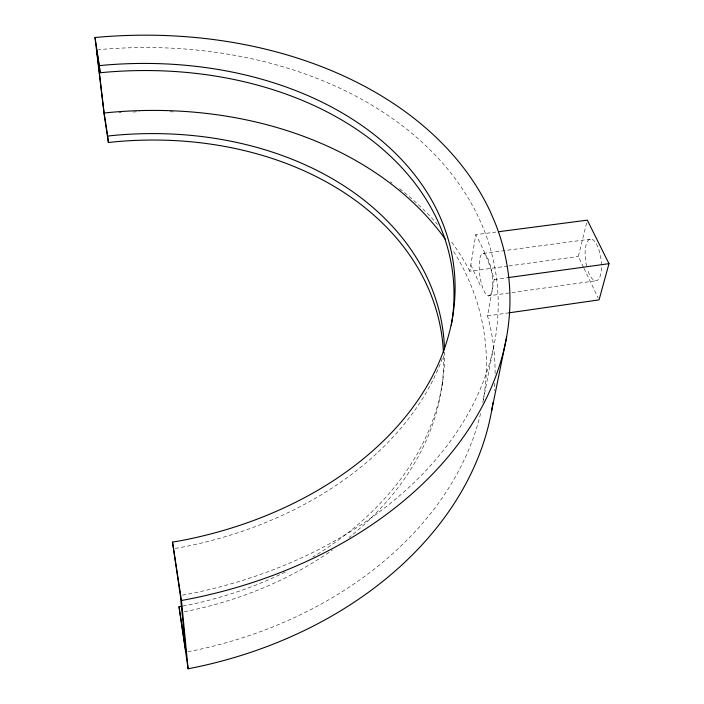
<?xml version="1.0" encoding="UTF-8"?>
<svg xmlns="http://www.w3.org/2000/svg" width="704" height="704" viewBox="0 0 704 704"><rect width="100%" height="100%" fill="white"/><g stroke="black" fill="none" stroke-linecap="round" stroke-linejoin="round"><path stroke-width="0.53" stroke-dasharray="3.52 2.64" d="M441.98 385.695L442.939 379.482M507.883 266.068L469.814 271.251L475.763 234.687L497.332 231.88M495.088 373.666A371.589 280.949 -8.2 0 0 488.497 319.449L487.502 315.929L494.19 279.532C489.799 263.938 483.56 248.882 475.763 234.687M493.442 347.864L482.856 402.442A363.018 273.099 -8 0 0 452.478 249.718M583.502 267.326L578.31 256.476L586.802 222.2M187.862 651.728L194.788 650.417A363.018 273.099 -8 0 0 480.902 412.042M184.334 611.688L187.185 611.16A316.14 238.031 -7.9 0 0 332.402 549.991M182.829 606.065L186.657 605.361A317.918 238.366 -7.8 0 0 285.789 571.806M182.468 595.135L189.869 593.798A383.346 276.47 -6.8 0 0 495.713 272.615A383.346 276.47 -6.8 0 0 103.259 49.271L98.551 49.72M175.226 548.425L181.333 547.36A335.57 241.085 -6.6 0 0 442.913 356.858M487.502 315.929L509.071 312.822M488.374 295.9A21.41 6.125 82.1 0 0 490.107 264.748A21.41 6.125 82.1 0 0 479.239 263.402A21.41 6.125 82.1 0 0 488.374 295.9L596.834 280.632M494.19 279.532L508.121 277.605M508.966 265.918L578.31 256.476M483.234 253.458L590.735 239.096M470.844 264.95L480.946 286.774M469.814 271.251L468.169 268.066A371.589 280.949 -8.2 0 0 450.252 240.178M583.977 268.312L598.127 297.898M494.806 383.222A371.589 280.949 -8.2 0 1 494.287 390.702M119.09 112.807A371.589 280.949 -8.2 0 1 121.229 112.658M132.986 111.989A371.589 280.949 -8.2 0 1 139.383 111.742M170.192 111.769A371.589 280.949 -8.2 0 1 173.36 111.883M390.447 181.808A371.589 280.949 -8.2 0 1 392.128 183.031M399.582 188.681A371.589 280.949 -8.2 0 1 437.545 224.453M443.564 355.934A316.14 238.031 -7.9 0 1 349.087 537.451M444.558 351.868A317.918 238.366 -7.8 0 1 312.937 556.97M586.599 266.138A21.032 7.735 82 0 1 592.161 239.404A21.032 7.735 82 0 1 601.058 272.466A21.032 7.735 82 0 1 587.409 269.13"/><path stroke-width="1.06" d="M491.559 411.206L506.634 337.102M498.414 231.739L587.312 220.15L608.986 263.674L599.069 299.869L509.071 312.822M492.95 402.538A371.589 280.949 -8.2 0 1 188.109 668.8L179.01 606.76L181.87 606.232M179.01 606.76L185.882 652.106L180.356 595.514L172.515 542.115L180.726 540.698A337.586 241.322 -6.5 0 0 452.954 260.498A337.586 241.322 -6.5 0 0 105.274 65.067L99.334 65.639L95.014 37.506A397.074 285.243 -6.8 0 1 490.732 212.652L495.167 222.992A397.074 285.243 -6.8 0 1 181.482 600.494L188.109 668.8M508.121 277.605L608.986 263.674M95.014 37.506L104.104 114.136L108.407 142.516L114.013 141.909A316.14 238.031 -7.9 0 1 443.441 352.678M451.343 325.116A335.57 241.085 -6.6 0 0 106.084 72.195L100.179 72.767L96.668 49.896L104.148 113.027L107.642 136.066L113.282 135.458A317.918 238.366 -7.8 0 1 444.514 349.686M104.148 113.027L110.449 112.376A363.018 273.099 -8 0 1 445.201 239.008M172.515 542.115L181.482 600.494M99.334 65.639L100.179 72.767M107.642 136.066L108.407 142.516"/></g></svg>
